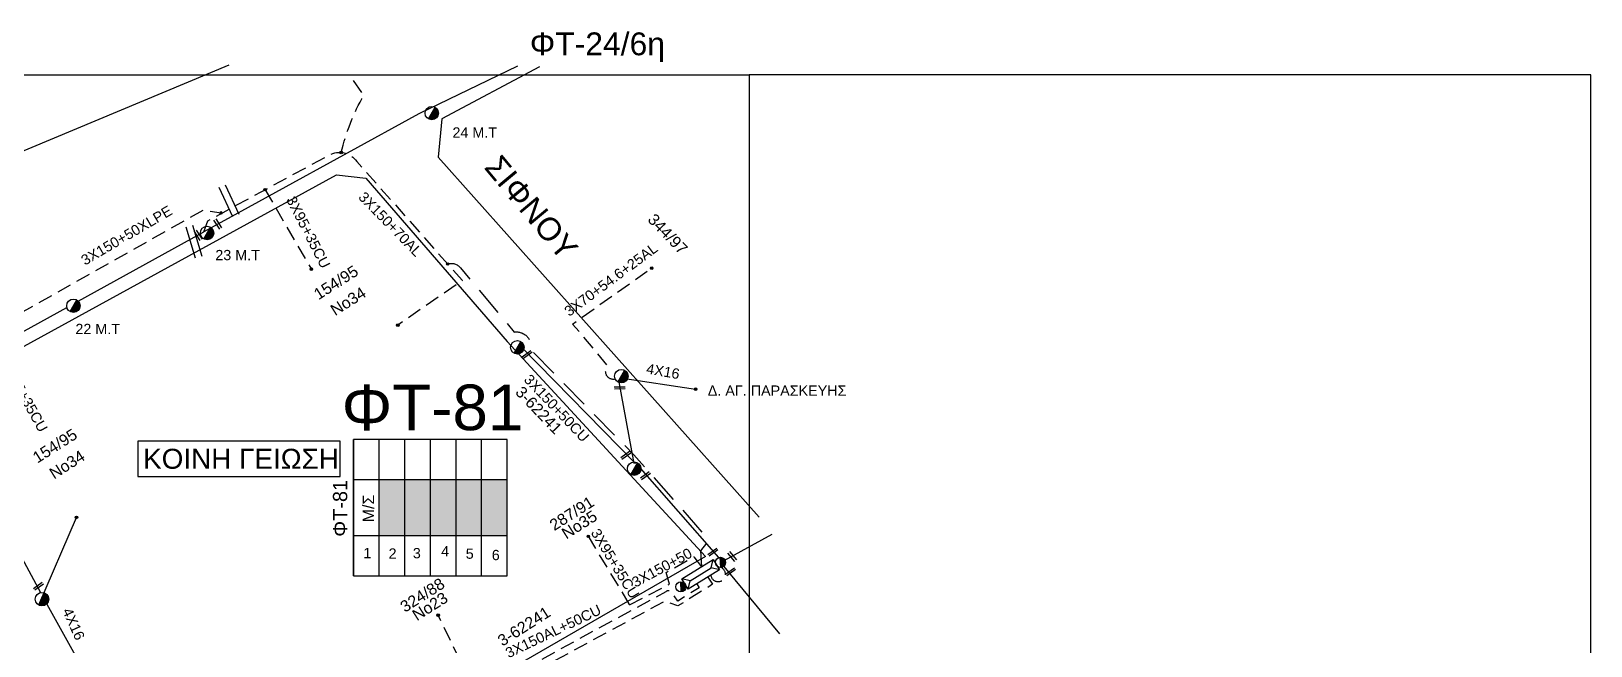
# Model space of a CAD drawing. Header units: millimetres. Extents: x 5010 to 7184, y -101 to 935.
# Drawn here: x 6909.7 to 7183.3, y 813.8 to 921.5 of the extents above; entities that cross this region are included whole.
import ezdxf
from ezdxf.enums import TextEntityAlignment as Align

# ---------------------------------------------------------------- set-up
doc = ezdxf.new("R2010")
doc.units = ezdxf.units.MM
doc.linetypes.add('DASHED', pattern=[19.05, 12.7, -6.35])
doc.linetypes.add('DASHEDX2', pattern=[38.1, 25.4, -12.7])
for name, color, linetype in [('Ασφαλειοκιβώτια Χ.Τ 6 αναχωρήσεων', 7, 'Continuous'), ('Γέφυρες Εναερίου Δικτύου', 7, 'Continuous'), ('Εναέρια παροχή ΧΤ 4x16', 7, 'SYN_LINE'), ('Επιγραφές - Σχήματα', 7, 'Continuous'), ('Καλώδια ΧΤ   3x150+50AL', 7, 'DASHED'), ('Καλώδια ΧΤ   3x150+50CU', 7, 'DASHED'), ('Καλώδια ΧΤ   3x150+70AL', 7, 'DASHED'), ('Καλώδια ΧΤ   3x150AL+50CU', 7, 'DASHED'), ('Καλώδια ΧΤ   3x150AL+50XLPE', 7, 'DASHED'), ('Καλώδια ΧΤ   3x95+35CU', 7, 'DASHED'), ('Μηχανική τομή', 7, 'Continuous'), ('Στύλος ΦΜ', 7, 'Continuous'), ('Στύλος ΦΜ @ 1', 7, 'Continuous'), ('Συνδέσεις', 7, 'Continuous'), ('Συνεστραμμένα ΧΤ   3x70+54.6+25AL', 7, 'SYN_LINE'), ('Τομή', 7, 'Continuous'), ('Υποσταθμός εναέριος 2 στύλων', 7, 'Continuous'), ('Υποσταθμός πόλεως', 7, 'Continuous'), ('Υπόβαθρο ΔΕΗ', 7, 'Continuous')]:
    doc.layers.add(name, color=color, linetype=linetype)
doc.styles.get("Standard").update_dxf_attribs({"font": 'arial.ttf'})
doc.linetypes.add('SYN_LINE', pattern='A,0.5,-0.0001,["/\\/\\/\\/",Standard,S=0.1,R=0,X=0,Y=-0.05],-0.25', length=0.7501)

# ---------------------------------------------------------------- blocks, each defined once
blk = doc.blocks.new('ΑΣΦΑΛΕΙΟΚΙΒΩΤΙΟ ΥΠΟΣΤΑΘΜΟΥ 6 ΑΝΑΧΩΡΗΣΕΩΝ')
at = {"layer": 'Ασφαλειοκιβώτια Χ.Τ 6 αναχωρήσεων', "ltscale": 40}
for p, q in [((-23.91, 27), (23.91, 27)), ((-9.83, 27), (-9.83, -27)), ((9.83, 27), (9.83, -27)), ((-23.91, 18), (23.91, 18)), ((-23.91, 9), (23.91, 9)), ((-23.91, 0), (23.91, 0)), ((-23.91, -9), (23.91, -9)), ((-23.91, -18), (23.91, -18))]:
    blk.add_line(p, q, dxfattribs=at)
at = {"layer": 'Ασφαλειοκιβώτια Χ.Τ 6 αναχωρήσεων'}
blk.add_lwpolyline([(-23.91, -27), (23.91, -27), (23.91, 27), (-23.91, 27)], close=True, dxfattribs=at)
for s, p in [('1', (-17.75, 23.52)), ('2', (-17.93, 14.66)), ('3', (-17.79, 6.15)), ('4', (-17.11, -3.79)), ('5', (-17.96, -12.42)), ('6', (-18.44, -21.55))]:
    blk.add_text(s, height=3.6, rotation=270, dxfattribs=at).set_placement(p)
at = {"layer": 'Ασφαλειοκιβώτια Χ.Τ 6 αναχωρήσεων', "ltscale": 40}
for tag, height, p in [('ΟΝΟΜΑ', 5, (-0.27, 31.68)), ('ΚΕΙΜΕΝΟ 1', 2, (16.95, 22.41)), ('ΚΕΙΜΕΝΟ 2', 2, (16.95, 13.71)), ('ΚΕΙΜΕΝΟ 3', 2, (16.95, 4.31)), ('ΚΕΙΜΕΝΟ 4', 2, (16.95, -4.67)), ('ΚΕΙΜΕΝΟ 5', 2, (16.95, -13.51)), ('ΚΕΙΜΕΝΟ 6', 2, (16.95, -22.43)), ('ΣΧ', 2, (-0.21, -29.21))]:
    blk.add_attdef(tag, text='', height=height, dxfattribs=at).set_placement(p, align=Align.MIDDLE_CENTER)
blk = doc.blocks.new('ΥΠΟΣΤΑΘΜΟΣ ΕΝΑΕΡΙΟΣ ΕΠΙ 2 ΣΤΥΛΩΝ')
at = {"layer": 'Υποσταθμός εναέριος 2 στύλων', "linetype": 'Continuous'}
for points in [[(-11.97, -2.11, 0.574793), (-8.45, -0.07, 0.268822), (-9.64, 1.98)], [(9.68, -2.15, 0.574793), (13.19, -0.1, 0.268822), (12.01, 1.95)]]:
    blk.add_hatch(color=256, dxfattribs=at).paths.add_polyline_path(points)
for p, q in [((-11.97, -2.11), (-9.64, 1.98)), ((9.68, -2.15), (12.01, 1.95))]:
    blk.add_line(p, q, dxfattribs=at)
for centre in [(-10.81, -0.07), (10.84, -0.1)]:
    blk.add_circle(centre, 2.36, dxfattribs=at)
at = {"layer": 'Υποσταθμός πόλεως', "linetype": 'Continuous', "ltscale": 40}
blk.add_lwpolyline([(-8.57, 2.82), (8.57, 2.82), (8.57, -2.82), (-8.57, -2.82)], close=True, dxfattribs=at)
for points in [[(-5.75, 0), (-8.57, 2.82)], [(-8.57, -2.82), (-5.75, 0)], [(-5.75, 0), (5.75, 0)], [(5.75, 0), (8.57, 2.82)], [(8.57, -2.82), (5.75, 0)]]:
    blk.add_lwpolyline(points, dxfattribs=at)
at = {"layer": 'Υποσταθμός εναέριος 2 στύλων', "ltscale": 40, "flags": 1}
for tag, p in [('ΜΕΤΑΣΧΗΜΑΤΙΣΜΟΣ', (14.09, 2.51)), ('ΙΣΧΥΣ', (14.07, -0.28)), ('ΑΡΙΘΜΟΣ', (14.19, -3))]:
    blk.add_attdef(tag, p, '', height=1.8, dxfattribs=at)
blk = doc.blocks.new('ΥΠΑΡΧΩΝ ΤΣΙΜΕΝΤΕΝΙΟΣ ΣΤΥΛΟΣ')
at = {"layer": 'Στύλος ΦΜ'}
blk.add_hatch(color=256, dxfattribs=at).paths.add_polyline_path([(-1.29, -2.28, 0.574793), (2.62, 0, 0.268822), (1.3, 2.27)])
blk.add_line((-1.29, -2.28), (1.3, 2.27), dxfattribs=at)
blk.add_circle((0, 0), 2.62, dxfattribs=at)
at = {"layer": 'Στύλος ΦΜ', "flags": 4}
for tag, p in [('ΤΥΠΟΣ', (-4.91, 3.03)), ('ΑΡΙΘΜΟΣ', (-4.68, 8.05))]:
    blk.add_attdef(tag, p, '', height=4, dxfattribs=at)
blk = doc.blocks.new('ΤΟΜΗ')
at = {"layer": 'Τομή', "ltscale": 40}
for p, q in [((-5.68, 0), (5.68, 0)), ((5.68, -2.33), (-5.68, -2.33))]:
    blk.add_line(p, q, dxfattribs=at)
blk = doc.blocks.new('ΜΗΧΑΝΙΚΗ ΤΟΜΗ')
at = {"layer": 'Μηχανική τομή', "ltscale": 40}
for p, q in [((-1.89, 0.78), (1.89, 0.78)), ((1.89, 0), (-1.89, 0))]:
    blk.add_line(p, q, dxfattribs=at)
blk = doc.blocks.new('_ΣΥΝΔΕΣΗ')
at = {"layer": 'Συνδέσεις', "linetype": 'SYN_LINE', "ltscale": 40}
blk.add_hatch(color=256, dxfattribs=at).paths.add_polyline_path([(0.5, -0.01, 1), (-0.5, -0.01, 1)])
at = {"layer": 'Συνδέσεις'}
blk.add_circle((0, -0.01), 0.5, dxfattribs=at)

msp = doc.modelspace()

# ---------------------------------------------------------------- hatches: boundary and pattern name
at = {"layer": 'Ασφαλειοκιβώτια Χ.Τ 6 αναχωρήσεων'}
for color, points in [(2, [(6970.69, 842.9), (6970.69, 833.07), (6975.19, 833.07), (6975.19, 842.9)]), (5, [(6975.19, 842.9), (6975.19, 833.07), (6979.69, 833.07), (6979.69, 842.9)]), (173, [(6979.69, 842.9), (6979.69, 833.07), (6984.19, 833.07), (6984.19, 842.9)]), (6, [(6984.19, 842.9), (6984.19, 833.07), (6988.69, 833.07), (6988.69, 842.9)]), (30, [(6988.69, 842.9), (6988.69, 833.07), (6993.19, 833.07), (6993.19, 842.9)])]:
    msp.add_hatch(color=color, dxfattribs=at).paths.add_polyline_path(points)

# ---------------------------------------------------------------- linework, layer by layer
at = {"layer": 'Γέφυρες Εναερίου Δικτύου', "color": 2, "flags": 128}
msp.add_lwpolyline([(6994.95, 915.37), (6977.65, 906.99), (6939.97, 886.32)], dxfattribs=at)
at = {"layer": 'Γέφυρες Εναερίου Δικτύου', "color": 173, "linetype": 'DASHED', "ltscale": 0.2, "flags": 128}
msp.add_lwpolyline([(6964.06, 900.22, -0.07349), (6968.01, 910.25), (6966.08, 913.06)], format="xyb", dxfattribs=at)
at = {"layer": 'Γέφυρες Εναερίου Δικτύου', "color": 30, "flags": 128}
msp.add_lwpolyline([(7030.61, 828.38), (7039.67, 833.31)], dxfattribs=at)
at = {"layer": 'Εναέρια παροχή ΧΤ 4x16', "color": 7, "linetype": 'Continuous', "ltscale": 20, "flags": 128}
for points in [[(7015.66, 845.74), (6995.71, 866.04)], [(7030.32, 829.24), (7016.15, 845.34)]]:
    msp.add_lwpolyline(points, dxfattribs=at)
at = {"layer": 'Εναέρια παροχή ΧΤ 4x16', "color": 173, "linetype": 'SYN_LINE', "ltscale": 15, "flags": 128}
for points in [[(7015.43, 845.74), (7012.78, 860.31)], [(7013.02, 860.73), (7026.19, 858.77)]]:
    msp.add_lwpolyline(points, dxfattribs=at)
at = {"layer": 'Εναέρια παροχή ΧΤ 4x16', "color": 62, "ltscale": 20, "flags": 128}
for points in [[(6892.04, 858.71), (6911.31, 823.09)], [(6911.75, 822.27), (6911.86, 822.07)]]:
    msp.add_lwpolyline(points, dxfattribs=at)
at = {"layer": 'Εναέρια παροχή ΧΤ 4x16', "color": 62, "linetype": 'SYN_LINE', "ltscale": 20, "flags": 128}
for points in [[(6910.97, 820.91), (6917.6, 836.26)], [(6919.17, 808.89), (6911.86, 822.07)]]:
    msp.add_lwpolyline(points, dxfattribs=at)
at = {"layer": 'Επιγραφές - Σχήματα', "color": 6, "linetype": 'Continuous', "ltscale": 0.2}
msp.add_line((7030.61, 828.38), (7040.92, 815.86), dxfattribs=at)
at = {"layer": 'Επιγραφές - Σχήματα'}
msp.add_lwpolyline([(5045.81, 913.83), (7035.6, 913.83), (7035.6, -89.73), (5045.81, -89.73)], close=True, dxfattribs=at)
at = {"layer": 'Επιγραφές - Σχήματα', "ltscale": 10}
msp.add_lwpolyline([(7035.6, -89.73), (7183.29, -89.73), (7183.29, 913.83), (7035.6, 913.83)], dxfattribs=at)
at = {"layer": 'Επιγραφές - Σχήματα', "color": 190}
msp.add_lwpolyline([(6928.34, 843.46), (6963.85, 843.46), (6963.85, 849.63), (6928.34, 849.63)], close=True, dxfattribs=at)
at = {"layer": 'Επιγραφές - Σχήματα', "color": 6, "linetype": 'DASHED', "ltscale": 0.2}
msp.add_arc((7030.18, 826.29), 1.29, 186.7941, 69.8198, dxfattribs=at)
at = {"layer": 'Καλώδια ΧΤ   3x150+50CU', "color": 173, "linetype": 'DASHEDX2', "ltscale": 0.2, "flags": 128}
msp.add_lwpolyline([(6982.72, 880.69, -0.305352), (6984.97, 880.03), (6994.39, 868.76, -0.528043), (6997.28, 865.65), (7015.41, 847.22), (7028.55, 832.3), (7027.08, 830.43), (7027.24, 827.66)], format="xyb", dxfattribs=at)
at = {"layer": 'Καλώδια ΧΤ   3x150+70AL', "color": 173, "linetype": 'DASHED', "ltscale": 0.2, "flags": 128}
msp.add_lwpolyline([(6939.97, 886.32), (6940.62, 888.25), (6961.93, 899.79, -0.378781), (6966.77, 898.66), (6985.3, 877.78), (6973.97, 869.97)], format="xyb", dxfattribs=at)
at = {"layer": 'Καλώδια ΧΤ   3x150AL+50CU', "color": 5, "linetype": 'DASHED', "ltscale": 0.2, "flags": 128}
msp.add_lwpolyline([(7028.37, 825.81), (7029.21, 824.54), (7023.12, 820.74), (7020.79, 821.55), (6990.86, 805.37, -0.461632), (6985.76, 801.98), (6979.29, 797.93, -0.495432), (6974.84, 796.15, 0.35461), (6973.7, 795.99), (6955.03, 785.18, -0.790652), (6950.01, 782.11), (6906.92, 756.84, -0.764051), (6902.63, 754.42), (6875.24, 738.36, -0.834231), (6871.51, 736.1), (6857.79, 727.93)], format="xyb", dxfattribs=at)
at = {"layer": 'Καλώδια ΧΤ   3x150AL+50CU', "color": 2, "linetype": 'DASHED', "ltscale": 0.2, "flags": 128}
msp.add_lwpolyline([(7026.43, 824.62), (7026.85, 823.92), (7023.11, 821.61), (7021.99, 823.17, 0.418606), (7021.01, 823.23), (6990.5, 806.63, 0.165346), (6989.14, 805.16), (6987.71, 803.54, -0.50245), (6986.32, 803.65)], format="xyb", dxfattribs=at)
at = {"layer": 'Καλώδια ΧΤ   3x95+35CU', "color": 30, "linetype": 'DASHED', "ltscale": 0.2}
msp.add_line((7014.65, 820.92), (7021.66, 824.58), dxfattribs=at)
at = {"layer": 'Καλώδια ΧΤ   3x95+35CU', "color": 173, "linetype": 'DASHED', "ltscale": 0.2, "flags": 128}
for points in [[(6950.69, 893.71), (6958.81, 879.78)], [(6908.1, 852.13), (6899.79, 867.6), (6939.84, 890.15), (6942.96, 889.63)]]:
    msp.add_lwpolyline(points, dxfattribs=at)
at = {"layer": 'Καλώδια ΧΤ   3x95+35CU', "color": 30, "linetype": 'DASHED', "ltscale": 0.2, "flags": 128}
for points in [[(7007.36, 832.98), (7014.65, 820.92)], [(7021.66, 824.58), (7021.07, 826.62), (7025.92, 829.34), (7027.27, 827.62)]]:
    msp.add_lwpolyline(points, dxfattribs=at)
at = {"layer": 'Καλώδια ΧΤ   3x95+35CU', "color": 2, "linetype": 'DASHED', "ltscale": 0.2, "flags": 128}
msp.add_lwpolyline([(6977.66, 798.73), (6986.32, 803.65), (6987.47, 804.33, 0.423602), (6987.72, 805.37), (6981.06, 819.14)], format="xyb", dxfattribs=at)
at = {"layer": 'Συνεστραμμένα ΧΤ   3x70+54.6+25AL', "color": 62, "linetype": 'SYN_LINE', "ltscale": 20, "flags": 128}
for points in [[(6917.35, 873.87), (6939.97, 886.32)], [(6892.5, 860.19), (6915.92, 873.08)]]:
    msp.add_lwpolyline(points, dxfattribs=at)
at = {"layer": 'Συνεστραμμένα ΧΤ   3x70+54.6+25AL', "color": 173, "linetype": 'DASHED', "ltscale": 0.2, "flags": 128}
msp.add_lwpolyline([(7012.13, 860.49, -0.757888), (7010.85, 862.79), (7004.65, 870.16), (7018.49, 879.98)], format="xyb", dxfattribs=at)
at = {"layer": 'Υπόβαθρο ΔΕΗ', "flags": 128}
for points in [[(6884.82, 912.54), (6850.8, 893.39), (6859.55, 880.16), (6944.38, 915.57)], [(6998.84, 915.24), (6981.7, 906.1), (6981.04, 899.42), (7037.36, 836.29)], [(6998.84, 915.24), (6981.7, 906.1), (6981.04, 899.42), (7037.36, 836.29)], [(6899.58, 754.61), (6873.58, 739.21), (6847.65, 777.65), (6839.43, 789.94), (6819.36, 817.51), (6885.43, 853.73), (6963.25, 896.29), (6968.38, 895.73), (6993.18, 867.11), (7027.99, 829.44), (6950.44, 784.73), (6908.82, 760.08)], [(6899.58, 754.61), (6873.58, 739.21), (6847.65, 777.65), (6839.43, 789.94), (6819.36, 817.51), (6885.43, 853.73), (6963.25, 896.29), (6968.38, 895.73), (6993.18, 867.11), (7027.99, 829.44), (6950.44, 784.73), (6908.82, 760.08)]]:
    msp.add_lwpolyline(points, dxfattribs=at)

# ---------------------------------------------------------------- block references
at = {"layer": 'Ασφαλειοκιβώτια Χ.Τ 6 αναχωρήσεων', "xscale": 0.5, "yscale": 0.5, "zscale": 0.5, "rotation": 90}
msp.add_blockref('ΑΣΦΑΛΕΙΟΚΙΒΩΤΙΟ ΥΠΟΣΤΑΘΜΟΥ 6 ΑΝΑΧΩΡΗΣΕΩΝ', (6979.69, 837.99), dxfattribs=at).add_auto_attribs({'ΟΝΟΜΑ': 'ΦΤ-81'})
at = {"layer": 'Μηχανική τομή'}
for p, xscale, yscale, zscale, rotation in [((6938.81, 885.61), 0.4999999999999506, 0.4999999999999506, 0.4999999999999506, 302.8100083903306), ((6942.23, 887.58), 0.4999999999999506, 0.4999999999999506, 0.4999999999999506, 302.8100083903306), ((6996.56, 864.97), 0.4999999999999716, 0.4999999999999716, 0.4999999999999716, 215.8238171396846), ((7012.91, 859.15), 0.4999999999999614, 0.4999999999999614, 0.4999999999999614, 181.3359324416002), ((7013.85, 847.31), 0.4999999999999716, 0.4999999999999716, 0.4999999999999716, 215.8238171396846), ((7017.3, 843.74), 0.4999999999999716, 0.4999999999999716, 0.4999999999999716, 215.8238171396846), ((7029.16, 830.33), 0.4999999999999716, 0.4999999999999716, 0.4999999999999716, 215.8238171396846), ((7032.78, 829.54), 0.499999999999782, 0.499999999999782, 0.499999999999782, 129.6396923294983), ((7032.26, 826.88), 0.4999999999999716, 0.4999999999999716, 0.4999999999999716, 215.8238171396846), ((6910.82, 824.35), 0.4999999999999716, 0.4999999999999716, 0.4999999999999716, 215.8238171396846)]:
    msp.add_blockref('ΜΗΧΑΝΙΚΗ ΤΟΜΗ', p, dxfattribs=dict(at, xscale=xscale, yscale=yscale, zscale=zscale, rotation=rotation))
at = {"layer": 'Στύλος ΦΜ @ 1', "ltscale": 40}
ref = msp.add_blockref('ΥΠΑΡΧΩΝ ΤΣΙΜΕΝΤΕΝΙΟΣ ΣΤΥΛΟΣ', (6979.94, 907.13), dxfattribs=dict(at, xscale=0.4499999999998181, yscale=0.4499999999998181, zscale=0.4499999999998181))
ref.add_attrib('ΤΥΠΟΣ', '24 M.T', (6983.57, 902.83), dxfattribs={"layer": 'Στύλος ΦΜ', "height": 1.8, "flags": 4})
ref = msp.add_blockref('ΥΠΑΡΧΩΝ ΤΣΙΜΕΝΤΕΝΙΟΣ ΣΤΥΛΟΣ', (6979.94, 907.13), dxfattribs=dict(at, xscale=0.4499999999998181, yscale=0.4499999999998181, zscale=0.4499999999998181))
ref.add_attrib('ΤΥΠΟΣ', '24 M.T', (6983.57, 902.83), dxfattribs={"layer": 'Στύλος ΦΜ', "height": 1.8, "flags": 4})
ref = msp.add_blockref('ΥΠΑΡΧΩΝ ΤΣΙΜΕΝΤΕΝΙΟΣ ΣΤΥΛΟΣ', (6940.51, 886.11), dxfattribs=dict(at, xscale=0.4499999999998181, yscale=0.4499999999998181, zscale=0.4499999999998181))
ref.add_attrib('ΤΥΠΟΣ', '23 M.T', (6941.96, 881.35), dxfattribs={"layer": 'Στύλος ΦΜ', "height": 1.8, "flags": 4})
ref = msp.add_blockref('ΥΠΑΡΧΩΝ ΤΣΙΜΕΝΤΕΝΙΟΣ ΣΤΥΛΟΣ', (6940.51, 886.11), dxfattribs=dict(at, xscale=0.4499999999998181, yscale=0.4499999999998181, zscale=0.4499999999998181))
ref.add_attrib('ΤΥΠΟΣ', '23 M.T', (6941.96, 881.35), dxfattribs={"layer": 'Στύλος ΦΜ', "height": 1.8, "flags": 4})
ref = msp.add_blockref('ΥΠΑΡΧΩΝ ΤΣΙΜΕΝΤΕΝΙΟΣ ΣΤΥΛΟΣ', (6917.06, 873.36), dxfattribs=dict(at, xscale=0.4499999999998181, yscale=0.4499999999998181, zscale=0.4499999999998181))
ref.add_attrib('ΤΥΠΟΣ', '22 M.T', (6917.41, 868.39), dxfattribs={"layer": 'Στύλος ΦΜ', "height": 1.8, "flags": 4})
ref = msp.add_blockref('ΥΠΑΡΧΩΝ ΤΣΙΜΕΝΤΕΝΙΟΣ ΣΤΥΛΟΣ', (6917.06, 873.36), dxfattribs=dict(at, xscale=0.4499999999998181, yscale=0.4499999999998181, zscale=0.4499999999998181))
ref.add_attrib('ΤΥΠΟΣ', '22 M.T', (6917.41, 868.39), dxfattribs={"layer": 'Στύλος ΦΜ', "height": 1.8, "flags": 4})
at = {"layer": 'Στύλος ΦΜ @ 1', "ltscale": 40, "xscale": 0.4499999999998181, "yscale": 0.4499999999998181, "zscale": 0.4499999999998181}
for p in [(6994.95, 866.08), (6994.95, 866.08), (7013.19, 861.02), (7013.19, 861.02), (7015.45, 844.81), (7015.45, 844.81), (6911.55, 821.93), (6911.55, 821.93)]:
    msp.add_blockref('ΥΠΑΡΧΩΝ ΤΣΙΜΕΝΤΕΝΙΟΣ ΣΤΥΛΟΣ', p, dxfattribs=at)
at = {"layer": 'Συνδέσεις', "xscale": 0.4500000000000455, "yscale": 0.4500000000000455, "zscale": 0.4500000000000455}
for p in [(6964.06, 900.23), (6950.69, 893.72), (6942.96, 889.64), (6958.81, 879.79), (6982.73, 880.69), (7018.52, 879.95), (6973.97, 869.97), (7026.23, 858.74), (6917.6, 836.27), (7007.4, 832.95), (6981.06, 819.14)]:
    msp.add_blockref('_ΣΥΝΔΕΣΗ', p, dxfattribs=at)
at = {"layer": 'Τομή'}
for p, xscale, yscale, zscale, rotation in [((6944.9, 891.99), 0.5000000000000265, 0.5000000000000265, 0.5000000000000265, 295.1473540573084), ((6944.9, 891.99), 0.5000000000000265, 0.5000000000000265, 0.5000000000000265, 295.1473540573084), ((6937.67, 884.42), 0.5000000000000365, 0.5000000000000365, 0.5000000000000365, 107.1164084461684), ((6937.67, 884.42), 0.5000000000000365, 0.5000000000000365, 0.5000000000000365, 107.1164084461684)]:
    msp.add_blockref('ΤΟΜΗ', p, dxfattribs=dict(at, xscale=xscale, yscale=yscale, zscale=zscale, rotation=rotation))
at = {"layer": 'Υποσταθμός εναέριος 2 στύλων', "lineweight": 30, "xscale": 0.37654200906627, "yscale": 0.37654200906627, "zscale": 0.37654200906627, "rotation": 31.7596098571364}
msp.add_blockref('ΥΠΟΣΤΑΘΜΟΣ ΕΝΑΕΡΙΟΣ ΕΠΙ 2 ΣΤΥΛΩΝ', (7027.1, 826.27), dxfattribs=at)

# ---------------------------------------------------------------- texts
at = {"layer": 'Εναέρια παροχή ΧΤ 4x16', "ltscale": 20}
for rotation, p in [(350.0587, (7020.51, 861.88)), (294.3616, (6917.11, 817.59))]:
    msp.add_text('4X16', height=1.8, rotation=rotation, dxfattribs=at).set_placement(p, align=Align.MIDDLE)
at = {"layer": 'Επιγραφές - Σχήματα', "linetype": 'DASHED', "ltscale": 0.2, "attachment_point": 1}
for s, insert, char_height, width in [('ΦΤ-24/6η', (6997.14, 921.27), 4, 17.2922), ('ΦΤ-81', (6964.1, 859.55), 8, 24.9768)]:
    msp.add_mtext(s, dxfattribs=dict(at, insert=insert, char_height=char_height, width=width))
for s, insert, char_height, width, rotation in [('ΣΙΦΝΟΥ', (6992.05, 900.14), 4, 17.2922, 309.7561), ('344/97', (7019.12, 889.72), 2, 17.7581, 313.7209), ('154/95', (6958.98, 876), 2, 17.7581, 32.4056), ('Νο34', (6961.91, 873.21), 2, 17.7581, 32.4056), ('3-62241', (6995.9, 859.46), 2, 17.7581, 313.7209), ('154/95', (6909.66, 847.37), 2, 17.7581, 32.4056), ('Νο34', (6912.59, 844.58), 2, 17.7581, 32.4056), ('Μ/Σ', (6967.82, 835.41), 2, 3.5741, 90), ('287/91', (7000.35, 835.53), 2, 17.7581, 32.4056), ('Νο35', (7002.47, 834.05), 2, 17.7581, 32.4056), ('324/88', (6974.14, 821.21), 2, 17.7581, 32.4056), ('Νο23', (6976.26, 819.73), 2, 17.7581, 32.4056), ('3-62241', (6991.25, 815.28), 2, 17.7581, 32.4056)]:
    msp.add_mtext(s, dxfattribs=dict(at, insert=insert, char_height=char_height, width=width, rotation=rotation))
at = {"layer": 'Επιγραφές - Σχήματα', "color": 1, "linetype": 'Continuous', "ltscale": 0.2, "insert": (7028.36, 859.39), "char_height": 1.8, "width": 24.5333, "attachment_point": 1}
msp.add_mtext('Δ. ΑΓ. ΠΑΡΑΣΚΕΥΗΣ', dxfattribs=at)
at = {"layer": 'Επιγραφές - Σχήματα', "color": 190, "insert": (6929.29, 848.29), "char_height": 3.5, "width": 35.1311, "attachment_point": 1}
msp.add_mtext('KOINH ΓΕΙΩΣΗ', dxfattribs=at)
at = {"layer": 'Καλώδια ΧΤ   3x150+50AL', "ltscale": 0.2}
msp.add_text('3X150+50', height=1.8, rotation=28.4599, dxfattribs=at).set_placement((7020.31, 827.47), align=Align.MIDDLE)
at = {"layer": 'Καλώδια ΧΤ   3x150+50CU', "ltscale": 0.2}
msp.add_text('3X150+50CU', height=1.8, rotation=313.4579, dxfattribs=at).set_placement((7001.84, 855.42), align=Align.MIDDLE)
at = {"layer": 'Καλώδια ΧΤ   3x150+70AL', "ltscale": 0.2}
msp.add_text('3X150+70AL', height=1.8, rotation=314.2832, dxfattribs=at).set_placement((6972.67, 887.67), align=Align.MIDDLE)
at = {"layer": 'Καλώδια ΧΤ   3x150AL+50CU', "ltscale": 0.2}
msp.add_text('3X150AL+50CU', height=1.8, rotation=25.5809, dxfattribs=at).set_placement((7001.25, 816.31), align=Align.MIDDLE)
at = {"layer": 'Καλώδια ΧΤ   3x150AL+50XLPE', "ltscale": 0.2}
msp.add_text('3X150+50XLPE', height=1.8, rotation=30.4338, dxfattribs=at).set_placement((6926.38, 885.71), align=Align.MIDDLE)
at = {"layer": 'Καλώδια ΧΤ   3x95+35CU', "ltscale": 0.2}
for rotation, p in [(297.0529, (6958.28, 886.26)), (299.2425, (6908.51, 857.45)), (301.2287, (7012.11, 828.18))]:
    msp.add_text('3X95+35CU', height=1.8, rotation=rotation, dxfattribs=at).set_placement(p, align=Align.MIDDLE)
at = {"layer": 'Συνεστραμμένα ΧΤ   3x70+54.6+25AL', "ltscale": 20}
msp.add_text('3X70+54.6+25AL', height=1.8, rotation=36.6158, dxfattribs=at).set_placement((7011.37, 877.95), align=Align.MIDDLE)

doc.saveas('drawing.dxf')
